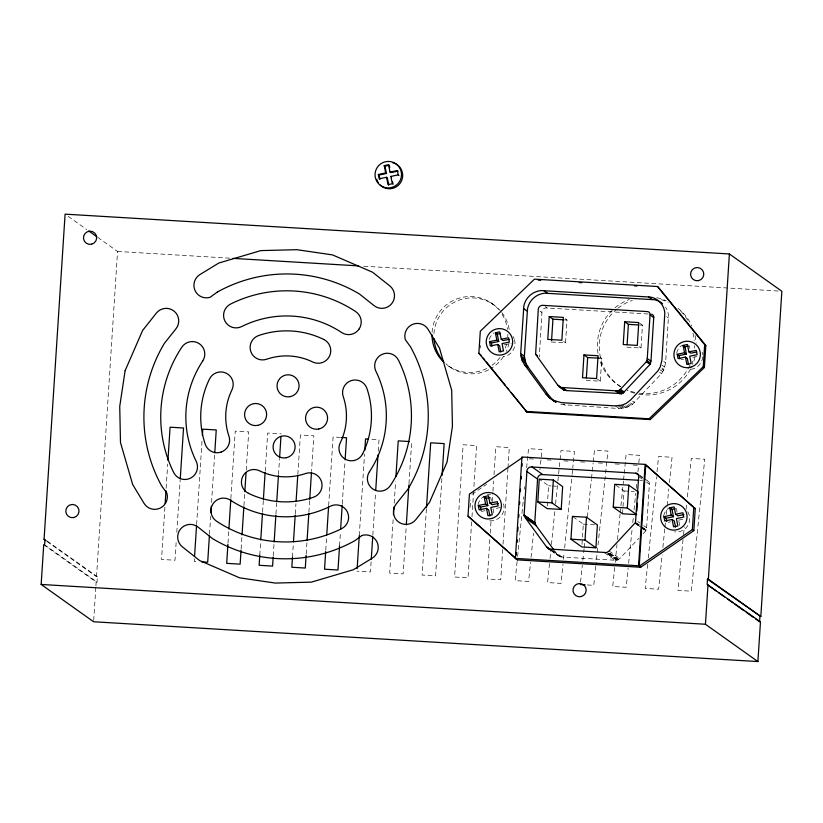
<?xml version="1.0" encoding="UTF-8"?>
<svg xmlns="http://www.w3.org/2000/svg" width="823" height="823" viewBox="0 0 823 823"><rect width="100%" height="100%" fill="white"/><g stroke="black" fill="none" stroke-linecap="round" stroke-linejoin="round"><path stroke-width="0.62" stroke-dasharray="4.12 3.09" d="M648.174 313.995L546.04 307.946A4.434 4.403 -54.6 0 0 541.997 311.516L539.312 356.915M93.688 620.47L95.838 587.169M95.921 585.883L96.168 582.046L43.722 544.733M96.168 582.046L97.052 582.098L97.392 576.769L96.517 576.717L117.555 251.457L98.009 237.559M164.909 507.307L161.534 559.445L174.99 560.247L176.307 539.909M166.133 488.234L167.697 464.069M176.801 532.275L180.175 480.138M194.403 558.858L194.238 561.399L197.911 561.625M196.625 524.529L202.047 440.603M209.505 534.23L210.657 516.433M211.562 502.442L214.69 454.121M228.002 543.005L228.825 530.29M230.872 498.491L235.234 431.098L248.69 431.9L246.221 470.056M241.129 548.89L241.952 536.174M243.927 505.661L244.75 492.946M259.79 555.124L260.685 541.133M262.578 511.885L263.319 500.435M265.212 471.188L267.681 433.042L281.137 433.844M273.246 555.926L274.069 543.211M275.952 513.964L276.693 502.514M278.503 474.542L279.491 459.285M292.494 557.078L293.399 543.087M295.282 513.84L295.941 503.666M297.833 474.418L300.385 434.997L313.841 435.809L311.536 471.414M306.197 554.074L306.938 542.624M308.913 512.101L309.726 499.386M325.774 550.134L326.597 537.419M328.644 505.631L333.089 436.962L340.434 437.404M339.56 545.855L340.465 531.864M342.275 503.892L345.063 460.654M359.281 535.547L364.548 454.162M371.101 561.79L370.443 571.964L356.987 571.152M372.829 535.084L375.535 493.121M378.251 451.158L378.991 439.708L370.432 439.194M393.137 519.704L389.691 573.117L403.147 573.919L406.274 525.599M394.207 503.172L395.606 481.558M408.98 483.636L411.695 441.673M426.407 508.933L422.137 575.061L435.593 575.863L441.92 477.947M470.108 507.38L470.581 500.034M480.416 347.944L480.57 345.495M471.651 521.854L468.04 577.808L454.574 577.005L463.133 444.749L476.589 445.562L473.791 488.79M471.98 516.772L473.709 490.066M489.829 539.538L487.278 578.96L500.744 579.773L502.709 549.25M490.241 533.181L491.064 520.465M492.298 501.392L492.874 492.493M492.956 491.218L493.615 481.044M494.026 474.686L495.837 446.714L509.293 447.517L508.058 466.59M503.038 544.168L507.976 467.865M547.274 506.063L548.591 485.776L539.281 479.151M551.472 342.008L565.545 342.852L567.026 320.034L565.175 318.717M582.005 544.415L583.312 524.128L573.405 517.081M586.202 380.36L600.276 381.203L601.757 358.375L599.905 357.069M622.558 513.768L624.04 490.95L615.769 485.066M626.92 347.183L641.004 348.026L642.475 325.208L639.708 323.233M643.123 533.695L645.849 530.753L646.611 527.738L649.419 483.42A2.85 2.839 -54.6 0 0 647.135 480.838L646.374 480.735M560.813 404.535L619.184 408.537L626.128 407.663L632.434 404.309L661.507 373.663L663.996 369.414L665.612 362.768L668.502 315.785A17.653 17.561 -54.6 0 0 665.57 307.164M517.081 561.595L515.147 580.637L528.603 581.439L530.537 562.407M517.595 556.523L523.644 496.886M524.416 489.274L524.673 486.732M526.607 467.701L528.541 448.669L541.997 449.481L539.939 469.779M531.051 557.325L533.499 533.222M549.527 563.539L547.593 582.581L561.049 583.384L562.983 564.352M550.042 558.467L550.813 550.854M551.451 544.507L554.928 510.25M555.576 503.913L557.768 482.34M557.891 481.064L560.988 450.613L574.444 451.426L572.767 467.917M563.498 559.27L564.146 552.933M564.66 547.851L571.995 475.529M572.129 474.264L572.643 469.182M614.678 567.448L612.744 586.48L626.2 587.283L628.134 568.251M615.192 562.376L616.993 544.61M617.507 539.528L620.079 514.159M620.213 512.883L623.433 481.167M623.556 479.902L624.071 474.82M624.204 473.554L626.138 454.522L639.594 455.325L638.689 464.203M628.649 563.179L632.126 528.922M632.764 522.574L633.412 516.227M634.06 509.89L635.726 493.389M636.241 488.317L636.755 483.245M637.918 471.826L638.566 465.479M647.639 564.311L645.191 588.424L658.647 589.227L662.124 554.969M648.277 557.973L656.517 476.764M657.032 471.692L658.575 456.467L672.041 457.269L669.459 482.648M662.896 547.357L664.83 528.325M664.953 527.059L665.468 521.977M666.239 514.365L667.011 506.752M667.144 505.487L668.821 488.996M683.039 539.631L677.895 590.379L691.351 591.192L704.745 459.234L691.289 458.421L687.164 499.026M683.563 534.559L684.335 526.936M686.135 509.18L686.649 504.098M580.565 581.974L582.324 565.36M582.859 560.237L583.538 553.848M583.672 552.572L584.083 548.735M584.217 547.449L584.752 542.336M587.457 516.762L591.367 479.686M591.5 478.4L593.126 463.061M593.26 461.785L594.473 450.274L607.93 451.076L595.914 564.887M595.78 566.162L593.753 585.338L586.418 584.906M554.846 551.266L558.107 555.525L560.792 556.986L616.725 560.329L619.76 558.57L638.792 538.304M471.939 494.417L486.537 484.356M503.933 344.919L511.278 343.417M681.177 359.672L683.625 359.178M692.843 357.285L698.974 356.03M481.342 511.433L485.014 510.671M500.363 507.534L493.018 509.036L494.242 515.167M668.204 522.296L670.652 521.803M678.656 520.157L684.777 518.902M117.555 251.457L230.409 258.216M363.776 266.21L780.564 291.177M564.465 319.88L567.026 320.034M639.913 325.054L642.475 325.208M599.195 358.231L601.757 358.375M529.189 458.802L534.322 459.111M547.151 459.882L550.999 460.108M563.837 460.88L568.971 461.189M580.513 461.878L586.933 462.259M598.475 462.958L602.323 463.184M615.162 463.956L620.295 464.265M633.124 465.026L638.257 465.334M639.965 480.354L642.526 480.509M548.591 485.776L551.143 485.93M552.428 486.002L558.827 486.383M624.04 490.95L634.276 491.557M583.312 524.128L594.834 524.817M666.661 316.701L668.513 318.017M663.77 361.451L665.612 362.768M639.152 346.72L641.004 348.026M662.104 365.268L664.871 367.243M662.155 368.097L663.996 369.414M661.743 368.982L663.585 370.299M660.067 369.794L662.834 371.77M659.655 372.346L661.507 373.663M545.176 306.619L547.017 307.936M540.032 311.166L541.873 312.473M563.704 341.545L565.545 342.852M632.589 401.161L634.44 402.468M490.95 302.823L492.833 304.16M597.508 379.238L600.276 381.203M630.583 402.992L632.434 404.309M629.4 403.867L631.251 405.183M628.186 404.628L630.037 405.934M626.931 405.297L628.772 406.603M625.624 405.873L627.465 407.179M622.435 405.029L626.128 407.663M621.056 405.41L624.75 408.043M620.583 406.346L623.35 408.321M618.196 405.873L621.9 408.496M615.491 405.904L619.184 408.537M563.354 403.99L565.206 405.297M639.43 475.036L643.308 477.803M644.286 478.492L648.164 481.249M639.574 475.9L642.485 477.978M638.751 476.61L642.629 479.367M646.508 482.134L649.419 484.202M448.864 366.225L450.747 367.562M637.876 521.525L639.81 522.903M643.699 525.66L646.611 527.738M636.549 522.986L639.461 525.053M643.339 527.81L646.25 529.889M635.469 522.564L640.315 526.02M641.292 526.71L646.137 530.156M635.335 522.831L640.191 526.288M641.158 526.977L646.014 530.424M637.115 524.539L641.971 527.996M642.938 528.685L645.849 530.753M635.047 523.346L639.893 526.792M640.87 527.481L645.716 530.938M609.082 550.978L619.76 558.57M610.028 553.282L618.762 559.486M609.925 553.354L618.659 559.558M609.627 553.54L618.361 559.753M609.318 553.704L618.052 559.907M608.032 553.149L617.734 560.052M607.703 553.272L617.404 560.165M608.331 554.054L617.075 560.257M607.868 554.136L616.725 560.329M604.566 552.768L615.234 560.36M552.624 550.289L562.335 557.192M550.875 550.031L560.792 556.986M550.453 549.898L560.154 556.801M551.811 551.122L559.743 556.626M68.186 216.346L86.693 229.514M47.004 540.927L97.392 576.769M47.148 541.606L96.517 576.717M44.596 544.795L97.052 582.098M689.293 345.855L689.777 348.304M692.359 361.215L692.843 363.663M676.321 508.48L677.062 512.153M678.903 521.381L680.127 527.512M490.683 497.359L491.413 501.032M502.092 314.293A38.043 37.848 -54.6 0 1 507.493 329.344M507.822 334.313A38.043 37.848 -54.6 0 1 507.74 336.792M506.536 344.158A38.043 37.848 -54.6 0 1 504.952 348.849M500.003 357.46A38.043 37.848 -54.6 0 1 492.02 365.268M486.702 368.488A38.043 37.848 -54.6 0 1 446.858 364.795M432.075 332.255A38.043 37.848 -54.6 0 1 498.388 309.314M680.755 311.135A48.66 48.413 -54.6 0 1 688.285 321.289M692.925 333.068A48.66 48.413 -54.6 0 1 694.19 340.588M694.365 345.66A48.66 48.413 -54.6 0 1 694.252 348.191M689.828 365.371A48.66 48.413 -54.6 0 1 636.21 392.715M634.965 392.458A48.66 48.413 -54.6 0 1 627.733 390.205M620.912 386.841A48.66 48.413 -54.6 0 1 599.895 360.711M598.054 353.345A48.66 48.413 -54.6 0 1 612.178 310.302M615.018 307.751A48.66 48.413 -54.6 0 1 629.286 299.5M656.785 297.679A48.66 48.413 -54.6 0 1 666.363 300.94M687.802 511.813A13.271 13.199 -54.6 0 1 674.5 531.864M663.657 515.682A13.271 13.199 -54.6 0 1 669.634 507.472M513.079 336.576A13.271 13.199 -54.6 0 1 514.108 338.644M514.478 339.734A13.271 13.199 -54.6 0 1 503.223 356.678M489.253 339.333A13.271 13.199 -54.6 0 1 493.954 332.873M702.163 352.347A13.271 13.199 -54.6 0 1 702.616 354.61M702.667 356.915A13.271 13.199 -54.6 0 1 689.767 369.373M676.619 353.057A13.271 13.199 -54.6 0 1 681.65 345.485M503.563 503.851A13.271 13.199 -54.6 0 1 487.73 520.517M478.019 504.561A13.271 13.199 -54.6 0 1 483.996 496.341M487.154 494.932A13.271 13.199 -54.6 0 1 490.57 494.386M677.905 308.203A48.66 48.413 -54.6 0 1 691.845 325.99M695.065 335.609A48.66 48.413 -54.6 0 1 696.135 343.17M694.972 357.069A48.66 48.413 -54.6 0 1 692.699 364.332M690.548 368.971A48.66 48.413 -54.6 0 1 635.582 393.476M634.368 393.147A48.66 48.413 -54.6 0 1 627.239 390.514M620.635 386.8A48.66 48.413 -54.6 0 1 616.859 309.067M617.857 308.265A48.66 48.413 -54.6 0 1 632.342 300.395M661.075 299.613A48.66 48.413 -54.6 0 1 668.214 302.247M501.845 312.565A38.043 37.848 -54.6 0 1 509.375 330.681M508.984 343.057A38.043 37.848 -54.6 0 1 506.34 351.328M503.326 356.781A38.043 37.848 -54.6 0 1 490.765 368.653M488.584 369.825A38.043 37.848 -54.6 0 1 445.891 363.725M433.958 333.593A38.043 37.848 -54.6 0 1 500.271 310.662"/><path stroke-width="1.23" d="M520.681 353.623L523.829 306.084A19.238 19.135 -54.6 0 1 541.369 290.57L650.674 297.103A17.653 17.561 -54.6 0 1 664.809 313.162L661.918 360.135L660.303 366.791L657.814 371.029L630.747 399.844L626.344 403.311L622.435 405.029L615.491 405.904L561.512 402.673L552.912 400.184L546.184 394.31L524.477 364.589L522.183 360.69L520.681 353.623L524.374 356.246L525.876 363.324L528.171 367.223L549.877 396.933L554.064 401.171M524.374 356.246L527.522 308.718A19.238 19.135 -54.6 0 1 545.063 293.194L654.367 299.737A17.653 17.561 -54.6 0 1 662.536 303.718M524.107 515.033L526.967 470.509A4.434 4.403 -54.6 0 1 531 466.939L636.467 473.246A2.85 2.839 -54.6 0 1 638.751 475.828L635.469 522.564L609.082 550.978L606.736 552.572L549.075 549.034L546.421 546.739L525.465 518.058L524.107 515.033L534.775 522.636L536.143 525.65L554.105 550.237M534.775 522.636L537.635 478.101A4.434 4.403 -54.6 0 1 541.678 474.532L638.689 480.272M41.15 584.453L43.722 544.733L44.596 544.795L44.946 539.466L44.061 539.404L65.099 214.145L729.394 253.957L781.85 291.26L760.812 616.52L707.482 579.155L707.142 584.484L760.473 621.849L757.901 661.558L93.606 621.756L41.15 584.453L705.445 624.256L757.901 661.558M165.156 503.491L165.968 490.775M167.943 460.252L170.083 427.199L183.539 428.001L180.258 478.863M194.567 556.317L196.543 525.794M202.376 435.511L202.787 429.153L216.243 429.956L214.772 452.845M209.423 535.506L207.694 562.212L201.573 561.842M210.904 512.616L211.316 506.258M227.92 544.27L226.685 563.344L240.141 564.156L241.046 550.165M228.907 529.014L230.79 499.767M242.034 534.909L243.845 506.927M244.832 491.67L246.056 472.597M259.79 555.124L259.132 565.288L272.588 566.101L273.164 557.202M260.768 539.857L262.496 513.151M263.401 499.17L265.129 472.464M274.152 541.935L275.88 515.229M276.775 501.248L278.421 475.807M279.573 458.01L280.972 436.396M292.494 557.078L291.836 567.253L305.292 568.055L306.115 555.34M293.482 541.822L295.2 515.116M296.105 501.125L297.751 475.694M307.102 540.083L308.831 513.377M309.726 499.386L311.454 472.69M325.692 551.41L324.54 569.207L337.996 570.02L339.56 545.855M326.762 534.878L328.562 506.896M340.629 529.323L342.193 505.168M345.146 459.388L346.545 437.764L341.658 437.476M357.151 568.611L359.281 535.547M364.795 450.346L365.535 438.906L367.984 439.05M371.266 559.249L372.747 536.359M375.7 490.58L378.004 454.975M393.466 514.622L393.96 506.989M395.935 476.466L398.239 440.861L409.247 441.529M406.356 524.323L408.897 484.912M426.489 507.657L430.686 442.805L444.142 443.618L442.085 475.406M516.021 558.838L467.999 516.124L469.419 494.088L522.574 457.444M478.873 353.252L480.303 331.216L534.456 279.141L657.639 286.527L705.815 345.475L704.385 367.511L650.232 419.586L527.049 412.21L478.873 353.252L481.62 356.04M515.393 558.385L521.947 457.002L645.129 464.378L695.26 508.583L693.84 530.619L640.685 567.263L517.502 559.887L515.393 558.385L638.576 565.771L640.685 567.263M516.268 555.031L516.433 552.5M517.091 542.357L517.255 539.826M517.821 530.948L518.068 527.152M518.727 517.009L518.891 514.478M519.55 504.334L519.714 501.804M520.362 491.66L520.527 489.129M521.185 478.986L521.35 476.455M522.008 466.312L522.173 463.781M549.25 316.557L547.779 339.385L561.852 340.228L563.333 317.4L549.25 316.557L552.943 319.19L563.189 319.797M537.8 501.979L539.281 479.151L553.354 479.994L562.665 486.619L561.193 509.437L547.11 508.593L537.8 501.979L551.883 502.822L561.193 509.437M551.554 340.743L552.943 319.19M551.883 502.822L553.354 479.994M570.946 539.199L572.417 516.371L586.49 517.214L597.395 524.971L595.914 547.789L581.84 546.945L570.946 539.199L585.019 540.042L595.914 547.789M583.98 354.908L582.509 377.736L596.582 378.58L598.064 355.752L583.98 354.908L587.673 357.542L599.195 358.231M586.367 377.829L587.673 357.542M585.019 540.042L586.49 517.214M624.708 321.731L623.227 344.559L637.311 345.403L638.782 322.575L624.708 321.731L628.402 324.365L638.638 324.972M613.258 507.153L627.332 507.997L636.642 514.612L622.558 513.768L613.258 507.153L614.73 484.325L628.803 485.169L638.113 491.794L637.702 498.131M627.085 344.652L628.402 324.365M627.332 507.997L628.803 485.169M636.889 510.816L637.383 503.203M647.269 358.519L650.088 314.211A2.85 2.839 -54.6 0 0 647.804 311.619L542.347 305.312A4.434 4.403 -54.6 0 0 538.304 308.892L535.619 354.281L557.757 385.123L560.412 387.417L618.073 390.956L620.429 389.361L646.384 361.719L647.269 358.519L650.962 361.153L650.077 364.352L624.122 391.985L621.766 393.579L566.697 390.606L563.714 389.845L561.461 387.746M650.962 361.153L653.781 316.834A2.85 2.839 -54.6 0 0 651.497 314.242M638.576 565.771L645.129 464.378M692.359 529.57L693.789 507.534L645.757 464.82L639.204 566.214L692.359 529.57L693.84 530.619M525.907 411.397L649.09 418.773L703.243 366.698L704.663 344.662L657.639 286.527M705.445 624.256L708.017 584.546M760.812 616.52L708.366 579.217L729.394 253.957M759.938 616.468L759.588 621.797L755.473 618.865M385.678 172.964L378.333 174.476L379.074 175.001L386.419 173.488L385.678 172.964L384.218 165.608L388.538 164.723L390.009 172.079L390.74 172.604L398.095 171.102L397.355 170.577L390.009 172.079M384.218 165.608L384.958 166.133L389.279 165.248L389.763 167.697M388.754 185.175L387.283 177.819L386.543 177.295L379.197 178.797L378.333 174.476M386.543 177.295L388.014 184.65L392.334 183.755L390.874 176.41L398.219 174.898L398.96 175.422M496.855 340.146L489.51 341.648L491.393 342.985L498.748 341.483L496.855 340.146L495.395 332.79L499.715 331.895L501.186 339.251L503.069 340.599L509.19 339.343M495.395 332.79L497.277 334.128L500.518 333.459M501.186 339.251L508.532 337.749L509.396 342.07L502.051 343.582L503.511 350.937L499.191 351.822L497.72 344.467L490.374 345.979L489.51 341.648M684.551 352.758L677.206 354.26L679.088 355.598L686.433 354.096L684.551 352.758L683.08 345.403L687.411 344.508L688.872 351.863L690.754 353.211L696.886 351.956M683.08 345.403L684.973 346.74L688.213 346.072M688.872 351.863L696.227 350.361L697.091 354.682L689.736 356.194L691.207 363.55L686.886 364.435L685.415 357.079L678.07 358.591L677.206 354.26M485.611 504.015L478.266 505.528L480.478 507.102L487.833 505.6L485.611 504.015L484.14 496.67L488.471 495.775L489.932 503.131L492.154 504.715L498.275 503.45M484.14 496.67L486.362 498.244L489.603 497.576M489.932 503.131L497.287 501.629L498.152 505.95L490.796 507.462L492.267 514.817L487.946 515.702L486.475 508.347L479.13 509.849L478.266 505.528M671.249 515.147L663.904 516.649L666.116 518.223L673.471 516.721L671.249 515.147L669.788 507.791L674.109 506.906L675.58 514.252L677.792 515.836L683.913 514.581M669.788 507.791L672 509.365L675.241 508.696M675.58 514.252L682.925 512.75L683.79 517.081L676.434 518.583L677.905 525.938L673.584 526.823L672.113 519.467L664.768 520.98L663.904 516.649M232.971 258.371L358.643 265.901M538.17 280.108L540.732 280.262M579.227 282.567L581.799 282.721M634.399 285.879L636.971 286.034M707.482 579.155L708.366 579.217M580.297 584.536L585.194 584.824M648.473 296.825L652.166 299.459M704.663 344.662L705.815 345.475M650.088 314.983L653.781 317.616M683.172 345.835L685.055 347.172M703.243 366.698L704.385 367.511M685.415 357.079L687.298 358.416L688.522 364.548M390.874 176.41L391.604 176.935M646.919 360.669L650.612 363.303M646.806 360.947L650.499 363.571M646.683 361.215L650.376 363.838M646.518 361.534L650.211 364.167M646.384 361.719L650.077 364.352M543.797 290.56L547.49 293.183M523.521 308.502L527.214 311.125M620.429 389.361L624.122 391.985M619.421 390.277L623.124 392.9M619.328 390.349L623.021 392.972M619.03 390.534L622.723 393.157M618.721 390.699L622.414 393.322M618.402 390.843L622.095 393.466M618.073 390.956L621.766 393.579M617.734 391.048L621.427 393.672M617.394 391.12L621.087 393.744M617.271 391.131L620.964 393.754M615.902 391.151L619.596 393.775M649.09 418.773L650.232 419.586M535.619 354.281L537.46 355.598M495.477 333.222L497.359 334.56M520.866 355.927L524.56 358.561M521.226 357.532L524.92 360.165M521.473 358.468L525.167 361.091M563.004 387.983L566.697 390.606M557.757 385.123L565.144 390.4M561.245 387.726L564.938 390.349M560.412 387.417L564.516 390.215M558.766 386.306L563.714 389.845M522.183 360.69L525.876 363.324M497.72 344.467L499.612 345.804L500.826 351.935M524.477 364.589L528.171 367.223M546.184 394.31L549.877 396.933M548.056 396.511L551.749 399.145M554.27 400.863L556.122 402.18M552.912 400.184L555.69 402.159M549.198 397.581L554.383 401.377M693.789 507.534L695.26 508.583M635.695 473.143L638.607 475.21M669.871 508.223L672.082 509.797M672.113 519.467L674.335 521.041L675.56 527.173M709.2 585.955L716.391 591.068M718.448 592.539L724.621 596.922M727.707 599.123L732.851 602.775M734.908 604.236L744.167 610.82M746.224 612.281L753.426 617.404M531.987 466.929L542.666 474.521M526.843 471.466L537.512 479.058M524.117 515.26L534.796 522.852M524.2 515.62L534.878 523.212M524.272 515.908L534.95 523.5M524.364 516.186L535.043 523.778M525.465 518.058L536.143 525.65M484.233 497.102L486.444 498.676M546.421 546.739L551.276 550.196M547.429 547.933L551.009 550.412M486.475 508.347L488.687 509.921L489.911 516.052M88.75 230.975L96.98 236.829M467.999 516.124L506.937 550.494M44.061 539.404L46.119 540.876M508.851 552.202L517.502 559.887M483.204 358.015L484.798 359.98M486.393 361.955L505.528 385.606M507.122 387.571L508.717 389.546M511.104 392.499L527.049 412.21M684.973 346.74L686.433 354.096M679.088 355.598L679.736 358.849M672 509.365L673.471 516.721M666.116 518.223L666.764 521.473M497.277 334.128L498.748 341.483M491.393 342.985L492.041 346.236M486.362 498.244L487.833 505.6M480.478 507.102L481.126 510.353M397.355 170.577L398.219 174.898M392.581 181.832L393.075 184.29M384.958 166.133L386.419 173.488M379.074 175.001L379.938 179.321M392.592 162.635A13.271 13.199 -54.6 0 1 401.058 181.832A13.271 13.199 -54.6 0 1 380.319 185.144M378.158 182.459A13.271 13.199 -54.6 0 1 376.759 179.311M444.009 362.387A38.043 37.848 -54.6 0 1 431.993 334.735M443.299 361.071A38.043 37.848 -54.6 0 1 433.958 338.562M125.117 370.679L119.736 406.408L120.477 442.496L132.657 484.51L144.118 503.45A12.612 12.54 -54.6 0 0 166.822 493.049L161.627 485.858A142.677 141.926 -54.6 0 1 164.322 343.448L175.896 328.861A12.612 12.54 -54.6 0 0 174.116 311.156A12.612 12.54 -54.6 0 0 156.432 313.028L142.616 330.445L125.117 370.679M452.434 426.345L447.054 462.073L429.555 502.308L415.738 519.725A12.612 12.54 -54.6 0 1 398.054 521.597A12.612 12.54 -54.6 0 1 396.274 503.892L407.848 489.304A142.677 141.926 -54.6 0 0 410.543 346.894L405.348 339.693A12.612 12.54 -54.6 0 1 428.053 329.303L439.513 348.232L451.693 390.246L452.434 426.345M217.344 292.052L210.132 297.288A12.612 12.54 -54.6 0 1 199.876 274.594L218.825 263.021L260.829 250.603L296.866 249.688L332.502 254.904L372.582 272.228L389.896 285.982A12.612 12.54 -54.6 0 1 391.686 303.687A12.612 12.54 -54.6 0 1 374.002 305.559L359.497 294.037A142.677 141.926 -54.6 0 0 217.344 292.052M362.038 535.464L354.826 540.701A142.677 141.926 -54.6 0 1 212.673 538.715L198.168 527.193A12.612 12.54 -54.6 0 0 180.494 529.066A12.612 12.54 -54.6 0 0 182.274 546.77L199.588 560.525L239.668 577.849L275.304 583.065L311.341 582.149L353.345 569.732L372.305 558.148A12.612 12.54 -54.6 0 0 362.038 535.464M391.985 187.387A13.271 13.199 -54.6 0 0 397.416 165.063A13.271 13.199 -54.6 0 0 375.422 171.606A13.271 13.199 -54.6 0 0 391.985 187.387M318.727 429.02A11.059 10.997 -54.6 0 0 324.848 410.872A11.059 10.997 -54.6 0 0 306.135 414.71A11.059 10.997 -54.6 0 0 318.727 429.02M581.419 596.51A6.635 6.605 -54.6 0 0 584.155 585.359A6.635 6.605 -54.6 0 0 573.158 588.61A6.635 6.605 -54.6 0 0 581.419 596.51M91.651 244.194A6.635 6.605 -54.6 0 0 94.84 233.166A6.635 6.605 -54.6 0 0 83.72 235.954A6.635 6.605 -54.6 0 0 91.651 244.194M257.764 425.368A11.059 10.997 -54.6 0 0 263.885 407.22A11.059 10.997 -54.6 0 0 245.161 411.058A11.059 10.997 -54.6 0 0 257.764 425.368M73.689 517.574A6.635 6.605 -54.6 0 0 77.362 506.69A6.635 6.605 -54.6 0 0 66.128 508.995A6.635 6.605 -54.6 0 0 73.689 517.574M698.47 280.643A6.635 6.605 -54.6 0 0 702.142 269.749A6.635 6.605 -54.6 0 0 690.909 272.053A6.635 6.605 -54.6 0 0 698.47 280.643M286.27 457.732A11.059 10.997 -54.6 0 0 292.391 439.595A11.059 10.997 -54.6 0 0 273.668 443.432A11.059 10.997 -54.6 0 0 286.27 457.732M290.221 396.645A11.059 10.997 -54.6 0 0 296.342 378.508A11.059 10.997 -54.6 0 0 277.618 382.345A11.059 10.997 -54.6 0 0 290.221 396.645M221.14 452.064A12.54 12.479 -54.6 0 0 228.948 436.139A60.573 60.254 -54.6 0 1 231.932 389.937A12.54 12.479 -54.6 0 0 226.232 373.2A12.54 12.479 -54.6 0 0 209.495 378.991A85.664 85.211 -54.6 0 0 205.277 444.327A12.54 12.479 -54.6 0 0 221.14 452.064M362.676 453.761A85.664 85.211 -54.6 0 0 366.904 388.425A12.54 12.479 -54.6 0 0 351.04 380.679A12.54 12.479 -54.6 0 0 343.232 396.614A60.573 60.254 -54.6 0 1 340.249 442.805A12.54 12.479 -54.6 0 0 345.938 459.543A12.54 12.479 -54.6 0 0 362.676 453.761M248.392 493.286A85.664 85.211 -54.6 0 0 313.584 497.195A12.54 12.479 -54.6 0 0 321.392 481.26A12.54 12.479 -54.6 0 0 305.528 473.523A60.573 60.254 -54.6 0 1 259.43 470.756A12.54 12.479 -54.6 0 0 242.692 476.548A12.54 12.479 -54.6 0 0 248.392 493.286M323.789 339.467A85.664 85.211 -54.6 0 0 258.587 335.558A12.54 12.479 -54.6 0 0 250.778 351.483A12.54 12.479 -54.6 0 0 266.642 359.229A60.573 60.254 -54.6 0 1 312.74 361.997A12.54 12.479 -54.6 0 0 329.478 356.205A12.54 12.479 -54.6 0 0 323.789 339.467M359.126 328.984A12.592 12.53 -54.6 0 0 355.649 311.567A125.796 125.137 -54.6 0 0 230.563 304.068A12.592 12.53 -54.6 0 0 224.864 320.939A12.592 12.53 -54.6 0 0 241.684 326.566A100.601 100.077 -54.6 0 1 341.72 332.554A12.592 12.53 -54.6 0 0 359.126 328.984M369.486 471.692A100.601 100.077 -54.6 0 0 375.967 371.44A12.592 12.53 -54.6 0 1 381.656 354.569A12.592 12.53 -54.6 0 1 398.476 360.196A125.796 125.137 -54.6 0 1 390.369 485.539A12.592 12.53 -54.6 0 1 372.963 489.109A12.592 12.53 -54.6 0 1 369.486 471.692M230.45 500.189A100.601 100.077 -54.6 0 0 330.496 506.186A12.592 12.53 -54.6 0 1 347.306 511.803A12.592 12.53 -54.6 0 1 341.617 528.675A125.796 125.137 -54.6 0 1 216.521 521.185A12.592 12.53 -54.6 0 1 213.044 503.758A12.592 12.53 -54.6 0 1 230.45 500.189M202.695 361.06A100.601 100.077 -54.6 0 0 196.203 461.302A12.592 12.53 -54.6 0 1 190.514 478.173A12.592 12.53 -54.6 0 1 173.704 472.556A125.796 125.137 -54.6 0 1 181.811 347.213A12.592 12.53 -54.6 0 1 199.217 343.644A12.592 12.53 -54.6 0 1 202.695 361.06M677.555 529.559A13.271 13.199 -54.6 0 0 682.987 507.235A13.271 13.199 -54.6 0 0 660.992 513.789A13.271 13.199 -54.6 0 0 677.555 529.559M503.162 354.559A13.271 13.199 -54.6 0 0 508.593 332.235A13.271 13.199 -54.6 0 0 486.609 338.788A13.271 13.199 -54.6 0 0 503.162 354.559M690.857 367.171A13.271 13.199 -54.6 0 0 696.279 344.847A13.271 13.199 -54.6 0 0 674.294 351.4A13.271 13.199 -54.6 0 0 690.857 367.171M491.917 518.439A13.271 13.199 -54.6 0 0 497.339 496.115A13.271 13.199 -54.6 0 0 475.355 502.668A13.271 13.199 -54.6 0 0 491.917 518.439"/></g></svg>
